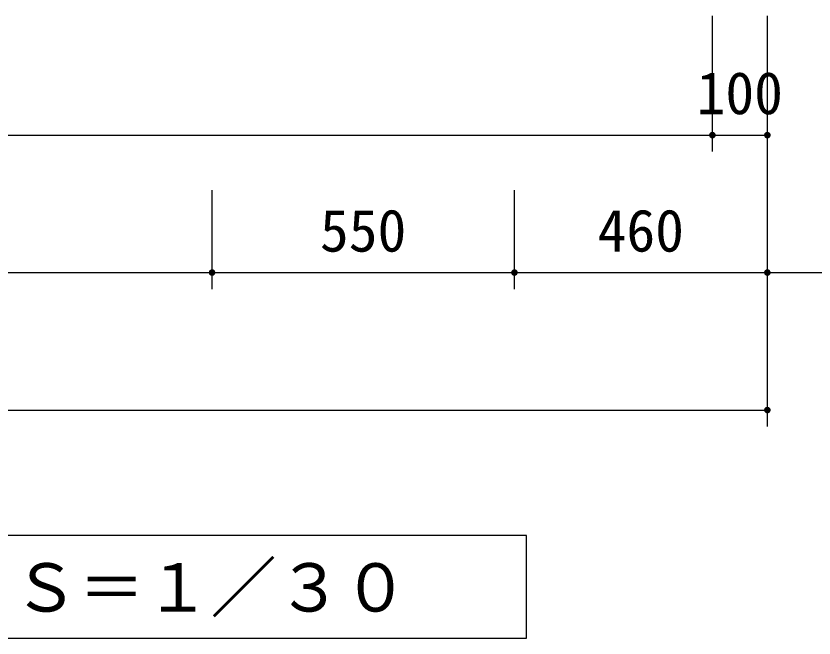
# Model space of a CAD drawing. Units: millimetres, scale not verified. Extents: x -8910 to 8910, y -6308 to 6308.
# Drawn here: x -4797 to -3346, y -784 to 347 of the extents above; entities that cross this region are included whole.
import ezdxf
from ezdxf.enums import TextEntityAlignment as Align

# ---------------------------------------------------------------- set-up
doc = ezdxf.new("R2010")
doc.units = ezdxf.units.MM
doc.header["$LTSCALE"] = 30
doc.layers.add('0-4_機器', color=2, linetype='Continuous', lineweight=25)
doc.layers.add('0-5_製作', color=5, linetype='Continuous', lineweight=25)
doc.styles.add('ＭＳ ゴシック', font='')
doc.styles.get('ＭＳ ゴシック').set_extended_font_data('MS Gothic')

msp = doc.modelspace()

# ---------------------------------------------------------------- linework, layer by layer
at = {"layer": '0-4_機器', "color": 3}
msp.add_lwpolyline([(-3868.72, -784.11), (-3868.72, -597.8), (-5898.04, -597.8), (-5898.04, -784.11)], close=True, dxfattribs=at)
at = {"layer": '0-5_製作', "color": 2}
for p, q in [((-3530.53, 100.58), (-3530.53, 347.29)), ((-3430.53, 100.58), (-3430.53, 347.29)), ((-6300.55, 130.58), (-3530.53, 130.58)), ((-3530.53, 130.58), (-3430.53, 130.58)), ((-3430.53, -149.42), (-3430.53, 130.58)), ((-4440.55, -149.42), (-4440.55, 30.58)), ((-3890.55, -149.42), (-3890.55, 30.58)), ((-5380.55, -119.42), (-4440.55, -119.42)), ((-4440.55, -119.42), (-3890.55, -119.42)), ((-3890.55, -119.42), (-3430.53, -119.42)), ((-3430.53, -399.42), (-3430.53, -119.42)), ((-3430.53, -119.42), (-2909.08, -119.42)), ((-6400.55, -369.42), (-3430.53, -369.42))]:
    msp.add_line(p, q, dxfattribs=at)
at = {"layer": '0-5_製作'}
for points in [[(-3536.42, 131.7), (-3536.53, 130.58), (-3536.52, 130.95)], [(-3536.42, 131.7), (-3530.53, 130.58), (-3536.53, 130.58)], [(-3536.24, 132.43), (-3530.53, 130.58), (-3536.42, 131.7)], [(-3535.96, 133.13), (-3530.53, 130.58), (-3536.24, 132.43)], [(-3535.59, 133.79), (-3530.53, 130.58), (-3535.96, 133.13)], [(-3535.15, 134.4), (-3530.53, 130.58), (-3535.59, 133.79)], [(-3534.64, 134.95), (-3530.53, 130.58), (-3535.15, 134.4)], [(-3534.06, 135.43), (-3530.53, 130.58), (-3534.64, 134.95)], [(-3533.42, 135.83), (-3530.53, 130.58), (-3534.06, 135.43)], [(-3532.74, 136.16), (-3530.53, 130.58), (-3533.42, 135.83)], [(-3532.02, 136.39), (-3530.53, 130.58), (-3532.74, 136.16)], [(-3531.28, 136.53), (-3530.53, 130.58), (-3532.02, 136.39)], [(-3530.53, 136.58), (-3530.53, 130.58), (-3531.28, 136.53)], [(-3530.15, 136.56), (-3530.53, 130.58), (-3530.53, 136.58)], [(-3530.15, 136.56), (-3524.53, 130.58), (-3530.53, 130.58)], [(-3529.4, 136.47), (-3524.53, 130.58), (-3530.15, 136.56)], [(-3528.67, 136.28), (-3524.53, 130.58), (-3529.4, 136.47)], [(-3527.97, 136.01), (-3524.53, 130.58), (-3528.67, 136.28)], [(-3527.31, 135.64), (-3524.53, 130.58), (-3527.97, 136.01)], [(-3526.7, 135.2), (-3524.53, 130.58), (-3527.31, 135.64)], [(-3526.16, 134.68), (-3524.53, 130.58), (-3526.7, 135.2)], [(-3525.67, 134.1), (-3524.53, 130.58), (-3526.16, 134.68)], [(-3525.27, 133.47), (-3524.53, 130.58), (-3525.67, 134.1)], [(-3524.95, 132.79), (-3524.53, 130.58), (-3525.27, 133.47)], [(-3524.72, 132.07), (-3524.53, 130.58), (-3524.95, 132.79)], [(-3524.58, 131.33), (-3524.53, 130.58), (-3524.72, 132.07)], [(-3436.42, 131.7), (-3436.53, 130.58), (-3436.52, 130.95)], [(-3436.42, 131.7), (-3430.53, 130.58), (-3436.53, 130.58)], [(-3436.23, 132.43), (-3430.53, 130.58), (-3436.42, 131.7)], [(-3435.96, 133.13), (-3430.53, 130.58), (-3436.23, 132.43)], [(-3435.59, 133.79), (-3430.53, 130.58), (-3435.96, 133.13)], [(-3435.15, 134.4), (-3430.53, 130.58), (-3435.59, 133.79)], [(-3434.64, 134.95), (-3430.53, 130.58), (-3435.15, 134.4)], [(-3434.06, 135.43), (-3430.53, 130.58), (-3434.64, 134.95)], [(-3433.42, 135.83), (-3430.53, 130.58), (-3434.06, 135.43)], [(-3432.74, 136.16), (-3430.53, 130.58), (-3433.42, 135.83)], [(-3432.02, 136.39), (-3430.53, 130.58), (-3432.74, 136.16)], [(-3431.28, 136.53), (-3430.53, 130.58), (-3432.02, 136.39)], [(-3430.53, 136.58), (-3430.53, 130.58), (-3431.28, 136.53)], [(-3430.15, 136.56), (-3430.53, 130.58), (-3430.53, 136.58)], [(-3430.15, 136.56), (-3424.53, 130.58), (-3430.53, 130.58)], [(-3429.4, 136.47), (-3424.53, 130.58), (-3430.15, 136.56)], [(-3428.67, 136.28), (-3424.53, 130.58), (-3429.4, 136.47)], [(-3427.97, 136.01), (-3424.53, 130.58), (-3428.67, 136.28)], [(-3427.31, 135.64), (-3424.53, 130.58), (-3427.97, 136.01)], [(-3426.7, 135.2), (-3424.53, 130.58), (-3427.31, 135.64)], [(-3426.15, 134.68), (-3424.53, 130.58), (-3426.7, 135.2)], [(-3425.67, 134.1), (-3424.53, 130.58), (-3426.15, 134.68)], [(-3425.27, 133.47), (-3424.53, 130.58), (-3425.67, 134.1)], [(-3424.95, 132.79), (-3424.53, 130.58), (-3425.27, 133.47)], [(-3424.72, 132.07), (-3424.53, 130.58), (-3424.95, 132.79)], [(-3424.58, 131.33), (-3424.53, 130.58), (-3424.72, 132.07)], [(-3530.53, 130.58), (-3536.48, 129.82), (-3536.53, 130.58)], [(-3530.53, 130.58), (-3536.34, 129.08), (-3536.48, 129.82)], [(-3530.53, 130.58), (-3536.11, 128.37), (-3536.34, 129.08)], [(-3530.53, 130.58), (-3535.79, 127.69), (-3536.11, 128.37)], [(-3530.53, 130.58), (-3535.38, 127.05), (-3535.79, 127.69)], [(-3530.53, 130.58), (-3534.9, 126.47), (-3535.38, 127.05)], [(-3530.53, 130.58), (-3534.35, 125.95), (-3534.9, 126.47)], [(-3530.53, 130.58), (-3533.74, 125.51), (-3534.35, 125.95)], [(-3530.53, 130.58), (-3533.08, 125.15), (-3533.74, 125.51)], [(-3530.53, 130.58), (-3532.38, 124.87), (-3533.08, 125.15)], [(-3530.53, 130.58), (-3531.65, 124.68), (-3532.38, 124.87)], [(-3530.53, 130.58), (-3530.91, 124.59), (-3531.65, 124.68)], [(-3530.53, 130.58), (-3530.53, 124.58), (-3530.91, 124.59)], [(-3524.53, 130.58), (-3530.53, 124.58), (-3530.53, 130.58)], [(-3524.53, 130.58), (-3529.78, 124.62), (-3530.53, 124.58)], [(-3524.53, 130.58), (-3529.04, 124.77), (-3529.78, 124.62)], [(-3524.53, 130.58), (-3528.32, 125), (-3529.04, 124.77)], [(-3524.53, 130.58), (-3527.64, 125.32), (-3528.32, 125)], [(-3524.53, 130.58), (-3527, 125.72), (-3527.64, 125.32)], [(-3524.53, 130.58), (-3526.42, 126.2), (-3527, 125.72)], [(-3524.53, 130.58), (-3525.91, 126.75), (-3526.42, 126.2)], [(-3524.53, 130.58), (-3525.46, 127.36), (-3525.91, 126.75)], [(-3524.53, 130.58), (-3525.1, 128.02), (-3525.46, 127.36)], [(-3524.53, 130.58), (-3524.82, 128.72), (-3525.1, 128.02)], [(-3524.53, 130.58), (-3524.64, 129.45), (-3524.82, 128.72)], [(-3524.53, 130.58), (-3524.54, 130.2), (-3524.64, 129.45)], [(-3430.53, 130.58), (-3436.48, 129.82), (-3436.53, 130.58)], [(-3430.53, 130.58), (-3436.34, 129.08), (-3436.48, 129.82)], [(-3430.53, 130.58), (-3436.11, 128.37), (-3436.34, 129.08)], [(-3430.53, 130.58), (-3435.79, 127.69), (-3436.11, 128.37)], [(-3430.53, 130.58), (-3435.38, 127.05), (-3435.79, 127.69)], [(-3430.53, 130.58), (-3434.9, 126.47), (-3435.38, 127.05)], [(-3430.53, 130.58), (-3434.35, 125.95), (-3434.9, 126.47)], [(-3430.53, 130.58), (-3433.74, 125.51), (-3434.35, 125.95)], [(-3430.53, 130.58), (-3433.08, 125.15), (-3433.74, 125.51)], [(-3430.53, 130.58), (-3432.38, 124.87), (-3433.08, 125.15)], [(-3430.53, 130.58), (-3431.65, 124.68), (-3432.38, 124.87)], [(-3430.53, 130.58), (-3430.91, 124.59), (-3431.65, 124.68)], [(-3430.53, 130.58), (-3430.53, 124.58), (-3430.91, 124.59)], [(-3424.53, 130.58), (-3430.53, 124.58), (-3430.53, 130.58)], [(-3424.53, 130.58), (-3429.78, 124.62), (-3430.53, 124.58)], [(-3424.53, 130.58), (-3429.04, 124.77), (-3429.78, 124.62)], [(-3424.53, 130.58), (-3428.32, 125), (-3429.04, 124.77)], [(-3424.53, 130.58), (-3427.64, 125.32), (-3428.32, 125)], [(-3424.53, 130.58), (-3427, 125.72), (-3427.64, 125.32)], [(-3424.53, 130.58), (-3426.42, 126.2), (-3427, 125.72)], [(-3424.53, 130.58), (-3425.91, 126.75), (-3426.42, 126.2)], [(-3424.53, 130.58), (-3425.46, 127.36), (-3425.91, 126.75)], [(-3424.53, 130.58), (-3425.1, 128.02), (-3425.46, 127.36)], [(-3424.53, 130.58), (-3424.82, 128.72), (-3425.1, 128.02)], [(-3424.53, 130.58), (-3424.63, 129.45), (-3424.82, 128.72)], [(-3424.53, 130.58), (-3424.54, 130.2), (-3424.63, 129.45)], [(-4445.17, -115.6), (-4440.55, -119.42), (-4445.62, -116.21)], [(-4444.66, -115.05), (-4440.55, -119.42), (-4445.17, -115.6)], [(-4444.08, -114.57), (-4440.55, -119.42), (-4444.66, -115.05)], [(-4443.44, -114.17), (-4440.55, -119.42), (-4444.08, -114.57)], [(-4442.76, -113.84), (-4440.55, -119.42), (-4443.44, -114.17)], [(-4442.04, -113.61), (-4440.55, -119.42), (-4442.76, -113.84)], [(-4441.3, -113.47), (-4440.55, -119.42), (-4442.04, -113.61)], [(-4440.55, -113.42), (-4440.55, -119.42), (-4441.3, -113.47)], [(-4440.55, -113.42), (-4434.55, -119.42), (-4440.55, -119.42)], [(-4440.17, -113.44), (-4434.55, -119.42), (-4440.55, -113.42)], [(-4439.43, -113.53), (-4434.55, -119.42), (-4440.17, -113.44)], [(-4438.7, -113.72), (-4434.55, -119.42), (-4439.43, -113.53)], [(-4438, -113.99), (-4434.55, -119.42), (-4438.7, -113.72)], [(-4437.33, -114.36), (-4434.55, -119.42), (-4438, -113.99)], [(-4436.73, -114.8), (-4434.55, -119.42), (-4437.33, -114.36)], [(-4436.18, -115.32), (-4434.55, -119.42), (-4436.73, -114.8)], [(-4435.7, -115.9), (-4434.55, -119.42), (-4436.18, -115.32)], [(-4435.29, -116.53), (-4434.55, -119.42), (-4435.7, -115.9)], [(-3895.17, -115.6), (-3890.55, -119.42), (-3895.62, -116.21)], [(-3894.66, -115.05), (-3890.55, -119.42), (-3895.17, -115.6)], [(-3894.08, -114.57), (-3890.55, -119.42), (-3894.66, -115.05)], [(-3893.44, -114.17), (-3890.55, -119.42), (-3894.08, -114.57)], [(-3892.76, -113.84), (-3890.55, -119.42), (-3893.44, -114.17)], [(-3892.04, -113.61), (-3890.55, -119.42), (-3892.76, -113.84)], [(-3891.3, -113.47), (-3890.55, -119.42), (-3892.04, -113.61)], [(-3890.55, -113.42), (-3890.55, -119.42), (-3891.3, -113.47)], [(-3890.55, -113.42), (-3884.55, -119.42), (-3890.55, -119.42)], [(-3890.17, -113.44), (-3884.55, -119.42), (-3890.55, -113.42)], [(-3889.43, -113.53), (-3884.55, -119.42), (-3890.17, -113.44)], [(-3888.7, -113.72), (-3884.55, -119.42), (-3889.43, -113.53)], [(-3888, -113.99), (-3884.55, -119.42), (-3888.7, -113.72)], [(-3887.34, -114.36), (-3884.55, -119.42), (-3888, -113.99)], [(-3886.73, -114.8), (-3884.55, -119.42), (-3887.34, -114.36)], [(-3886.18, -115.32), (-3884.55, -119.42), (-3886.73, -114.8)], [(-3885.7, -115.9), (-3884.55, -119.42), (-3886.18, -115.32)], [(-3885.29, -116.53), (-3884.55, -119.42), (-3885.7, -115.9)], [(-3435.15, -115.6), (-3430.53, -119.42), (-3435.59, -116.21)], [(-3434.64, -115.05), (-3430.53, -119.42), (-3435.15, -115.6)], [(-3434.06, -114.57), (-3430.53, -119.42), (-3434.64, -115.05)], [(-3433.42, -114.17), (-3430.53, -119.42), (-3434.06, -114.57)], [(-3432.74, -113.84), (-3430.53, -119.42), (-3433.42, -114.17)], [(-3432.02, -113.61), (-3430.53, -119.42), (-3432.74, -113.84)], [(-3431.28, -113.47), (-3430.53, -119.42), (-3432.02, -113.61)], [(-3430.53, -113.42), (-3430.53, -119.42), (-3431.28, -113.47)], [(-3430.53, -113.42), (-3424.53, -119.42), (-3430.53, -119.42)], [(-3430.15, -113.44), (-3424.53, -119.42), (-3430.53, -113.42)], [(-3429.4, -113.53), (-3424.53, -119.42), (-3430.15, -113.44)], [(-3428.67, -113.72), (-3424.53, -119.42), (-3429.4, -113.53)], [(-3427.97, -113.99), (-3424.53, -119.42), (-3428.67, -113.72)], [(-3427.31, -114.36), (-3424.53, -119.42), (-3427.97, -113.99)], [(-3426.7, -114.8), (-3424.53, -119.42), (-3427.31, -114.36)], [(-3426.15, -115.32), (-3424.53, -119.42), (-3426.7, -114.8)], [(-3425.67, -115.9), (-3424.53, -119.42), (-3426.15, -115.32)], [(-3425.27, -116.53), (-3424.53, -119.42), (-3425.67, -115.9)], [(-4446.54, -119.05), (-4440.55, -119.42), (-4446.55, -119.42)], [(-4440.55, -119.42), (-4446.5, -120.18), (-4446.55, -119.42)], [(-4446.44, -118.3), (-4440.55, -119.42), (-4446.54, -119.05)], [(-4440.55, -119.42), (-4446.36, -120.92), (-4446.5, -120.18)], [(-4446.26, -117.57), (-4440.55, -119.42), (-4446.44, -118.3)], [(-4440.55, -119.42), (-4446.13, -121.63), (-4446.36, -120.92)], [(-4445.98, -116.87), (-4440.55, -119.42), (-4446.26, -117.57)], [(-4440.55, -119.42), (-4445.81, -122.31), (-4446.13, -121.63)], [(-4445.62, -116.21), (-4440.55, -119.42), (-4445.98, -116.87)], [(-4440.55, -119.42), (-4445.4, -122.95), (-4445.81, -122.31)], [(-4440.55, -119.42), (-4444.92, -123.53), (-4445.4, -122.95)], [(-4440.55, -119.42), (-4444.37, -124.05), (-4444.92, -123.53)], [(-4440.55, -119.42), (-4443.76, -124.49), (-4444.37, -124.05)], [(-4440.55, -119.42), (-4443.1, -124.85), (-4443.76, -124.49)], [(-4440.55, -119.42), (-4442.4, -125.13), (-4443.1, -124.85)], [(-4440.55, -119.42), (-4441.67, -125.32), (-4442.4, -125.13)], [(-4440.55, -119.42), (-4440.93, -125.41), (-4441.67, -125.32)], [(-4440.55, -119.42), (-4440.55, -125.42), (-4440.93, -125.41)], [(-4440.55, -119.42), (-4439.8, -125.38), (-4440.55, -125.42)], [(-4434.55, -119.42), (-4439.8, -125.38), (-4440.55, -119.42)], [(-4434.55, -119.42), (-4439.06, -125.23), (-4439.8, -125.38)], [(-4434.55, -119.42), (-4438.34, -125), (-4439.06, -125.23)], [(-4434.55, -119.42), (-4437.66, -124.68), (-4438.34, -125)], [(-4434.55, -119.42), (-4437.02, -124.28), (-4437.66, -124.68)], [(-4434.55, -119.42), (-4436.44, -123.8), (-4437.02, -124.28)], [(-4434.55, -119.42), (-4435.93, -123.25), (-4436.44, -123.8)], [(-4434.55, -119.42), (-4435.48, -122.64), (-4435.93, -123.25)], [(-4434.55, -119.42), (-4435.12, -121.98), (-4435.48, -122.64)], [(-4434.97, -117.21), (-4434.55, -119.42), (-4435.29, -116.53)], [(-4434.55, -119.42), (-4434.84, -121.28), (-4435.12, -121.98)], [(-4434.74, -117.93), (-4434.55, -119.42), (-4434.97, -117.21)], [(-4434.55, -119.42), (-4434.66, -120.55), (-4434.84, -121.28)], [(-4434.6, -118.67), (-4434.55, -119.42), (-4434.74, -117.93)], [(-4434.55, -119.42), (-4434.56, -119.8), (-4434.66, -120.55)], [(-3896.54, -119.05), (-3890.55, -119.42), (-3896.55, -119.42)], [(-3890.55, -119.42), (-3896.5, -120.18), (-3896.55, -119.42)], [(-3896.44, -118.3), (-3890.55, -119.42), (-3896.54, -119.05)], [(-3890.55, -119.42), (-3896.36, -120.92), (-3896.5, -120.18)], [(-3896.26, -117.57), (-3890.55, -119.42), (-3896.44, -118.3)], [(-3890.55, -119.42), (-3896.13, -121.63), (-3896.36, -120.92)], [(-3895.98, -116.87), (-3890.55, -119.42), (-3896.26, -117.57)], [(-3890.55, -119.42), (-3895.81, -122.31), (-3896.13, -121.63)], [(-3895.62, -116.21), (-3890.55, -119.42), (-3895.98, -116.87)], [(-3890.55, -119.42), (-3895.4, -122.95), (-3895.81, -122.31)], [(-3890.55, -119.42), (-3894.92, -123.53), (-3895.4, -122.95)], [(-3890.55, -119.42), (-3894.37, -124.05), (-3894.92, -123.53)], [(-3890.55, -119.42), (-3893.77, -124.49), (-3894.37, -124.05)], [(-3890.55, -119.42), (-3893.1, -124.85), (-3893.77, -124.49)], [(-3890.55, -119.42), (-3892.4, -125.13), (-3893.1, -124.85)], [(-3890.55, -119.42), (-3891.67, -125.32), (-3892.4, -125.13)], [(-3890.55, -119.42), (-3890.93, -125.41), (-3891.67, -125.32)], [(-3890.55, -119.42), (-3890.55, -125.42), (-3890.93, -125.41)], [(-3890.55, -119.42), (-3889.8, -125.38), (-3890.55, -125.42)], [(-3884.55, -119.42), (-3889.8, -125.38), (-3890.55, -119.42)], [(-3884.55, -119.42), (-3889.06, -125.23), (-3889.8, -125.38)], [(-3884.55, -119.42), (-3888.34, -125), (-3889.06, -125.23)], [(-3884.55, -119.42), (-3887.66, -124.68), (-3888.34, -125)], [(-3884.55, -119.42), (-3887.02, -124.28), (-3887.66, -124.68)], [(-3884.55, -119.42), (-3886.44, -123.8), (-3887.02, -124.28)], [(-3884.55, -119.42), (-3885.93, -123.25), (-3886.44, -123.8)], [(-3884.55, -119.42), (-3885.48, -122.64), (-3885.93, -123.25)], [(-3884.55, -119.42), (-3885.12, -121.98), (-3885.48, -122.64)], [(-3884.97, -117.21), (-3884.55, -119.42), (-3885.29, -116.53)], [(-3884.55, -119.42), (-3884.84, -121.28), (-3885.12, -121.98)], [(-3884.74, -117.93), (-3884.55, -119.42), (-3884.97, -117.21)], [(-3884.55, -119.42), (-3884.66, -120.55), (-3884.84, -121.28)], [(-3884.6, -118.67), (-3884.55, -119.42), (-3884.74, -117.93)], [(-3884.55, -119.42), (-3884.56, -119.8), (-3884.66, -120.55)], [(-3436.52, -119.05), (-3430.53, -119.42), (-3436.53, -119.42)], [(-3430.53, -119.42), (-3436.48, -120.18), (-3436.53, -119.42)], [(-3436.42, -118.3), (-3430.53, -119.42), (-3436.52, -119.05)], [(-3430.53, -119.42), (-3436.34, -120.92), (-3436.48, -120.18)], [(-3436.23, -117.57), (-3430.53, -119.42), (-3436.42, -118.3)], [(-3430.53, -119.42), (-3436.11, -121.63), (-3436.34, -120.92)], [(-3435.96, -116.87), (-3430.53, -119.42), (-3436.23, -117.57)], [(-3430.53, -119.42), (-3435.79, -122.31), (-3436.11, -121.63)], [(-3435.59, -116.21), (-3430.53, -119.42), (-3435.96, -116.87)], [(-3430.53, -119.42), (-3435.38, -122.95), (-3435.79, -122.31)], [(-3430.53, -119.42), (-3434.9, -123.53), (-3435.38, -122.95)], [(-3430.53, -119.42), (-3434.35, -124.05), (-3434.9, -123.53)], [(-3430.53, -119.42), (-3433.74, -124.49), (-3434.35, -124.05)], [(-3430.53, -119.42), (-3433.08, -124.85), (-3433.74, -124.49)], [(-3430.53, -119.42), (-3432.38, -125.13), (-3433.08, -124.85)], [(-3430.53, -119.42), (-3431.65, -125.32), (-3432.38, -125.13)], [(-3430.53, -119.42), (-3430.91, -125.41), (-3431.65, -125.32)], [(-3430.53, -119.42), (-3430.53, -125.42), (-3430.91, -125.41)], [(-3430.53, -119.42), (-3429.78, -125.38), (-3430.53, -125.42)], [(-3424.53, -119.42), (-3429.78, -125.38), (-3430.53, -119.42)], [(-3424.53, -119.42), (-3429.04, -125.23), (-3429.78, -125.38)], [(-3424.53, -119.42), (-3428.32, -125), (-3429.04, -125.23)], [(-3424.53, -119.42), (-3427.64, -124.68), (-3428.32, -125)], [(-3424.53, -119.42), (-3427, -124.28), (-3427.64, -124.68)], [(-3424.53, -119.42), (-3426.42, -123.8), (-3427, -124.28)], [(-3424.53, -119.42), (-3425.91, -123.25), (-3426.42, -123.8)], [(-3424.53, -119.42), (-3425.46, -122.64), (-3425.91, -123.25)], [(-3424.53, -119.42), (-3425.1, -121.98), (-3425.46, -122.64)], [(-3424.95, -117.21), (-3424.53, -119.42), (-3425.27, -116.53)], [(-3424.53, -119.42), (-3424.82, -121.28), (-3425.1, -121.98)], [(-3424.72, -117.93), (-3424.53, -119.42), (-3424.95, -117.21)], [(-3424.53, -119.42), (-3424.63, -120.55), (-3424.82, -121.28)], [(-3424.58, -118.67), (-3424.53, -119.42), (-3424.72, -117.93)], [(-3424.53, -119.42), (-3424.54, -119.8), (-3424.63, -120.55)], [(-3436.52, -369.05), (-3430.53, -369.42), (-3436.53, -369.42)], [(-3436.53, -369.42), (-3436.34, -370.92), (-3436.48, -370.18)], [(-3430.53, -369.42), (-3436.34, -370.92), (-3436.53, -369.42)], [(-3436.42, -368.3), (-3430.53, -369.42), (-3436.52, -369.05)], [(-3436.23, -367.57), (-3430.53, -369.42), (-3436.42, -368.3)], [(-3430.53, -369.42), (-3436.11, -371.63), (-3436.34, -370.92)], [(-3435.96, -366.87), (-3430.53, -369.42), (-3436.23, -367.57)], [(-3430.53, -369.42), (-3435.79, -372.31), (-3436.11, -371.63)], [(-3435.59, -366.21), (-3430.53, -369.42), (-3435.96, -366.87)], [(-3430.53, -369.42), (-3435.38, -372.95), (-3435.79, -372.31)], [(-3435.15, -365.6), (-3430.53, -369.42), (-3435.59, -366.21)], [(-3430.53, -369.42), (-3434.9, -373.53), (-3435.38, -372.95)], [(-3434.64, -365.05), (-3430.53, -369.42), (-3435.15, -365.6)], [(-3430.53, -369.42), (-3434.35, -374.05), (-3434.9, -373.53)], [(-3434.06, -364.57), (-3430.53, -369.42), (-3434.64, -365.05)], [(-3430.53, -369.42), (-3433.74, -374.49), (-3434.35, -374.05)], [(-3433.42, -364.17), (-3430.53, -369.42), (-3434.06, -364.57)], [(-3430.53, -369.42), (-3433.08, -374.85), (-3433.74, -374.49)], [(-3432.74, -363.84), (-3430.53, -369.42), (-3433.42, -364.17)], [(-3430.53, -369.42), (-3432.38, -375.13), (-3433.08, -374.85)], [(-3432.02, -363.61), (-3430.53, -369.42), (-3432.74, -363.84)], [(-3430.53, -369.42), (-3431.65, -375.32), (-3432.38, -375.13)], [(-3431.28, -363.47), (-3430.53, -369.42), (-3432.02, -363.61)], [(-3430.53, -369.42), (-3430.91, -375.41), (-3431.65, -375.32)], [(-3430.53, -363.42), (-3430.53, -369.42), (-3431.28, -363.47)], [(-3430.53, -369.42), (-3430.53, -375.42), (-3430.91, -375.41)], [(-3430.53, -363.42), (-3424.53, -369.42), (-3430.53, -369.42)], [(-3430.15, -363.44), (-3424.53, -369.42), (-3430.53, -363.42)], [(-3430.53, -369.42), (-3429.78, -375.38), (-3430.53, -375.42)], [(-3424.53, -369.42), (-3429.78, -375.38), (-3430.53, -369.42)], [(-3429.4, -363.53), (-3424.53, -369.42), (-3430.15, -363.44)], [(-3424.53, -369.42), (-3429.04, -375.23), (-3429.78, -375.38)], [(-3428.67, -363.72), (-3424.53, -369.42), (-3429.4, -363.53)], [(-3424.53, -369.42), (-3428.32, -375), (-3429.04, -375.23)], [(-3427.97, -363.99), (-3424.53, -369.42), (-3428.67, -363.72)], [(-3424.53, -369.42), (-3427.64, -374.68), (-3428.32, -375)], [(-3427.31, -364.36), (-3424.53, -369.42), (-3427.97, -363.99)], [(-3424.53, -369.42), (-3427, -374.28), (-3427.64, -374.68)], [(-3426.7, -364.8), (-3424.53, -369.42), (-3427.31, -364.36)], [(-3424.53, -369.42), (-3426.42, -373.8), (-3427, -374.28)], [(-3426.15, -365.32), (-3424.53, -369.42), (-3426.7, -364.8)], [(-3424.53, -369.42), (-3425.91, -373.25), (-3426.42, -373.8)], [(-3425.67, -365.9), (-3424.53, -369.42), (-3426.15, -365.32)], [(-3424.53, -369.42), (-3425.46, -372.64), (-3425.91, -373.25)], [(-3425.27, -366.53), (-3424.53, -369.42), (-3425.67, -365.9)], [(-3424.53, -369.42), (-3425.1, -371.98), (-3425.46, -372.64)], [(-3424.95, -367.21), (-3424.53, -369.42), (-3425.27, -366.53)], [(-3424.53, -369.42), (-3424.82, -371.28), (-3425.1, -371.98)], [(-3424.72, -367.93), (-3424.53, -369.42), (-3424.95, -367.21)], [(-3424.53, -369.42), (-3424.63, -370.55), (-3424.82, -371.28)], [(-3424.58, -368.67), (-3424.53, -369.42), (-3424.72, -367.93)], [(-3424.53, -369.42), (-3424.54, -369.8), (-3424.63, -370.55)]]:
    msp.add_solid(points, dxfattribs=at)

# ---------------------------------------------------------------- texts
at = {"layer": '0-4_機器', "color": 4, "style": 'ＭＳ ゴシック'}
msp.add_text('Ｓ＝１／３０', height=87.98, dxfattribs=at).set_placement((-4803.24, -762.41), align=Align.BOTTOM_LEFT)
at = {"layer": '0-5_製作', "color": 4, "style": 'ＭＳ ゴシック'}
for s, p in [('100', (-3559.28, 145.58)), ('550', (-4244.3, -104.42)), ('460', (-3739.29, -104.42))]:
    msp.add_text(s, height=76.98, dxfattribs=at).set_placement(p, align=Align.BOTTOM_LEFT)

doc.saveas('drawing.dxf')
